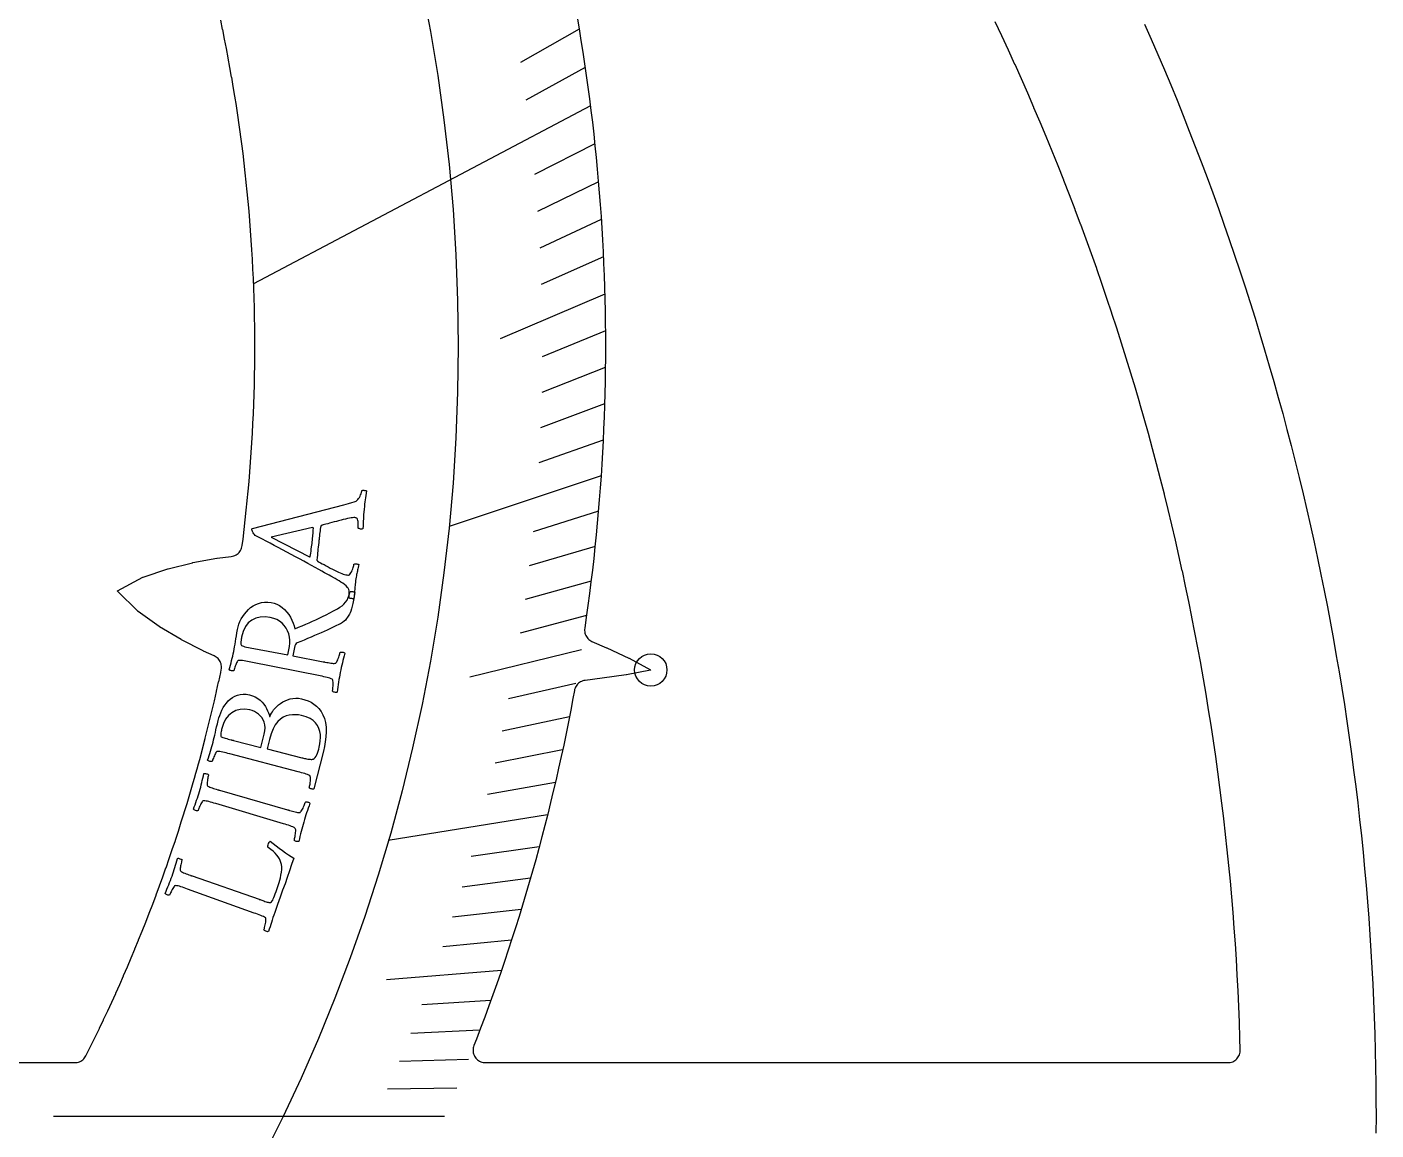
# Model space of a CAD drawing. Header units: millimetres. Extents: x -54 to 54, y -54 to 54.
# Drawn here: x 26.99 to 54, y -0.27 to 21.83 of the extents above; entities that cross this region are included whole.
import ezdxf

# ---------------------------------------------------------------- set-up
doc = ezdxf.new("R2010")
doc.units = ezdxf.units.MM
for name, color, linetype in [('CUT_INNER', 6, 'Continuous'), ('CUT_OUTER', 1, 'Continuous'), ('ENGRAVE', 7, 'Continuous'), ('ENGRAVE_FINE', 8, 'Continuous'), ('TEXT', 5, 'Continuous')]:
    doc.layers.add(name, color=color, linetype=linetype)

msp = doc.modelspace()

# ---------------------------------------------------------------- linework, layer by layer
at = {"layer": 'CUT_INNER'}
for points in [[(22.3856, 1.08), (27.9428, 1.08), (27.9678, 1.0813), (27.9925, 1.085), (28.0167, 1.0912), (28.0402, 1.0998), (28.0628, 1.1107), (28.0841, 1.1238), (28.104, 1.1389), (28.1223, 1.156), (28.1388, 1.1748), (28.1533, 1.1952), (28.1657, 1.2169), (28.1801, 1.2453), (28.1808, 1.2467), (28.2666, 1.4185), (28.2673, 1.4199), (28.3521, 1.5922), (28.3528, 1.5936), (28.4365, 1.7664), (28.4371, 1.7678), (28.5198, 1.9411), (28.5204, 1.9425), (28.602, 2.1164), (28.6027, 2.1178), (28.6832, 2.2921), (28.6838, 2.2935), (28.7632, 2.4684), (28.7639, 2.4698), (28.8422, 2.6451), (28.8429, 2.6465), (28.9201, 2.8223), (28.9208, 2.8237), (28.997, 3), (28.9976, 3.0014), (29.0727, 3.1782), (29.0733, 3.1796), (29.1473, 3.3568), (29.1479, 3.3582), (29.2209, 3.5359), (29.2214, 3.5373), (29.2933, 3.7154), (29.2939, 3.7168), (29.3646, 3.8953), (29.3652, 3.8968), (29.4349, 4.0757), (29.4354, 4.0772), (29.504, 4.2566), (29.5045, 4.258), (29.572, 4.4378), (29.5725, 4.4392), (29.6389, 4.6195), (29.6394, 4.6209), (29.7047, 4.8015), (29.7052, 4.803), (29.7693, 4.984), (29.7698, 4.9854), (29.8329, 5.1669), (29.8334, 5.1683), (29.8953, 5.3501), (29.8958, 5.3516), (29.9566, 5.5337), (29.9571, 5.5352), (30.0167, 5.7177), (30.0172, 5.7192), (30.0758, 5.9021), (30.0762, 5.9035), (30.1337, 6.0868), (30.1341, 6.0883), (30.1904, 6.2719), (30.1909, 6.2733), (30.2461, 6.4573), (30.2465, 6.4588), (30.3006, 6.643), (30.301, 6.6445), (30.3539, 6.8291), (30.3543, 6.8306), (30.4061, 7.0155), (30.4065, 7.017), (30.4572, 7.2023), (30.4576, 7.2037), (30.5071, 7.3893), (30.5075, 7.3908), (30.5559, 7.5766), (30.5562, 7.5781), (30.6035, 7.7643), (30.6039, 7.7658), (30.6499, 7.9522), (30.6503, 7.9537), (30.6953, 8.1404), (30.6956, 8.1419), (30.7394, 8.3289), (30.7398, 8.3304), (30.7824, 8.5176), (30.7827, 8.5191), (30.8242, 8.7066), (30.8246, 8.7081), (30.8649, 8.8959), (30.8652, 8.8974), (30.8763, 8.9504), (30.8801, 8.9744), (30.8815, 8.9986), (30.8806, 9.0229), (30.8774, 9.047), (30.8718, 9.0706), (30.8639, 9.0936), (30.8539, 9.1157), (30.8418, 9.1368), (30.8276, 9.1565), (30.8117, 9.1748), (30.794, 9.1915), (30.7748, 9.2063), (30.7542, 9.2193), (30.7325, 9.2302), (30.5181, 9.3248), (30.5114, 9.328), (30.0773, 9.5514), (30.0703, 9.5553), (29.6419, 9.8119), (29.6338, 9.8172), (29.2125, 10.116), (29.2084, 10.1192), (29.2045, 10.1227), (28.7991, 10.5274), (28.7952, 10.5317), (28.8001, 10.5346), (29.3056, 10.8042), (29.3103, 10.8064), (29.3152, 10.8083), (29.8051, 10.9719), (29.8144, 10.9747), (30.2988, 11.0958), (30.3066, 11.0975), (30.7869, 11.1853), (30.7943, 11.1864), (31.0775, 11.2209), (31.1026, 11.2253), (31.1271, 11.2321), (31.1507, 11.2415), (31.1733, 11.2532), (31.1946, 11.2671), (31.2144, 11.2831), (31.2324, 11.3011), (31.2486, 11.3208), (31.2626, 11.342), (31.2744, 11.3646), (31.2838, 11.3882), (31.2908, 11.4126), (31.2953, 11.4377), (31.3118, 11.5681), (31.312, 11.5697), (31.3349, 11.7603), (31.3351, 11.7619), (31.3568, 11.9527), (31.357, 11.9542), (31.3776, 12.1451), (31.3778, 12.1467), (31.3972, 12.3377), (31.3973, 12.3392), (31.4155, 12.5304), (31.4157, 12.532), (31.4328, 12.7232), (31.4329, 12.7248), (31.4488, 12.9162), (31.4489, 12.9177), (31.4636, 13.1092), (31.4637, 13.1107), (31.4773, 13.3023), (31.4774, 13.3038), (31.4897, 13.4955), (31.4898, 13.497), (31.501, 13.6887), (31.5011, 13.6902), (31.5111, 13.882), (31.5112, 13.8836), (31.52, 14.0754), (31.5201, 14.0769), (31.5277, 14.2688), (31.5278, 14.2704), (31.5343, 14.4623), (31.5343, 14.4638), (31.5396, 14.6558), (31.5397, 14.6574), (31.5438, 14.8494), (31.5438, 14.8509), (31.5468, 15.0429), (31.5468, 15.0445), (31.5486, 15.2365), (31.5486, 15.238), (31.5492, 15.4301), (31.5492, 15.4316), (31.5486, 15.6237), (31.5486, 15.6252), (31.5468, 15.8172), (31.5468, 15.8188), (31.5438, 16.0108), (31.5438, 16.0123), (31.5397, 16.2043), (31.5396, 16.2059), (31.5343, 16.3978), (31.5343, 16.3994), (31.5278, 16.5913), (31.5277, 16.5928), (31.5201, 16.7847), (31.52, 16.7863), (31.5112, 16.9781), (31.5111, 16.9797), (31.5011, 17.1714), (31.501, 17.173), (31.4898, 17.3647), (31.4897, 17.3662), (31.4774, 17.5579), (31.4773, 17.5594), (31.4637, 17.751), (31.4636, 17.7525), (31.4489, 17.944), (31.4488, 17.9455), (31.4329, 18.1369), (31.4328, 18.1384), (31.4157, 18.3297), (31.4155, 18.3313), (31.3973, 18.5224), (31.3972, 18.524), (31.3778, 18.715), (31.3776, 18.7166), (31.357, 18.9075), (31.3568, 18.909), (31.3351, 19.0998), (31.3349, 19.1014), (31.312, 19.292), (31.3118, 19.2936), (31.2877, 19.4841), (31.2875, 19.4856), (31.2622, 19.676), (31.262, 19.6775), (31.2356, 19.8677), (31.2354, 19.8693), (31.2078, 20.0593), (31.2076, 20.0608), (31.1788, 20.2507), (31.1786, 20.2522), (31.1486, 20.4419), (31.1484, 20.4434), (31.1173, 20.633), (31.1171, 20.6345), (31.0848, 20.8238), (31.0845, 20.8253), (31.0511, 21.0144), (31.0509, 21.0159), (31.0163, 21.2048), (31.016, 21.2064), (30.9803, 21.395), (30.98, 21.3966), (30.9431, 21.585), (30.9428, 21.5865), (30.9048, 21.7748), (30.9044, 21.7763), (30.8652, 21.9643)], [(38.0012, 22.0254), (38.0409, 21.7922), (38.0793, 21.5586), (38.1161, 21.3249), (38.1516, 21.0909), (38.1856, 20.8567), (38.2182, 20.6223), (38.2493, 20.3877), (38.279, 20.1529), (38.3073, 19.9179), (38.3341, 19.6828), (38.3594, 19.4475), (38.3834, 19.212), (38.4058, 18.9765), (38.4269, 18.7407), (38.4465, 18.5049), (38.4646, 18.2689), (38.4813, 18.0329), (38.4965, 17.7967), (38.5103, 17.5604), (38.5227, 17.3241), (38.5336, 17.0877), (38.543, 16.8512), (38.551, 16.6147), (38.5575, 16.3781), (38.5626, 16.1415), (38.5662, 15.9049), (38.5684, 15.6683), (38.5692, 15.4316), (38.5684, 15.1949), (38.5663, 14.9583), (38.5626, 14.7217), (38.5576, 14.4851), (38.551, 14.2485), (38.543, 14.012), (38.5336, 13.7755), (38.5227, 13.5391), (38.5104, 13.3028), (38.4966, 13.0665), (38.4814, 12.8303), (38.4647, 12.5943), (38.4466, 12.3583), (38.427, 12.1225), (38.406, 11.8868), (38.3835, 11.6512), (38.3596, 11.4157), (38.3342, 11.1804), (38.3074, 10.9453), (38.2792, 10.7103), (38.2495, 10.4755), (38.2184, 10.2409), (38.1858, 10.0065), (38.1535, 9.7843), (38.1512, 9.7595), (38.1513, 9.7347), (38.1539, 9.7099), (38.159, 9.6856), (38.1664, 9.6619), (38.1761, 9.639), (38.1881, 9.6172), (38.2022, 9.5967), (38.2182, 9.5777), (38.2361, 9.5604), (38.2556, 9.545), (38.2765, 9.5315), (38.2986, 9.5203), (38.5932, 9.3881), (38.5944, 9.3876), (39.0347, 9.1844), (39.0414, 9.1811), (39.4722, 8.95), (39.4771, 8.9471), (39.472, 8.9459), (38.9923, 8.8498), (38.9849, 8.8485), (38.5046, 8.7819), (38.5033, 8.7817), (38.1618, 8.7381), (38.1379, 8.7338), (38.1145, 8.7273), (38.0919, 8.7185), (38.0702, 8.7076), (38.0497, 8.6946), (38.0305, 8.6797), (38.0129, 8.663), (37.997, 8.6447), (37.9829, 8.6249), (37.9709, 8.6039), (37.9609, 8.5817), (37.9531, 8.5587), (37.9476, 8.5351), (37.9177, 8.3719), (37.8737, 8.1394), (37.8282, 7.9071), (37.7813, 7.6752), (37.733, 7.4435), (37.6833, 7.2121), (37.6322, 6.981), (37.5796, 6.7503), (37.5256, 6.5199), (37.4703, 6.2898), (37.4135, 6.06), (37.3553, 5.8307), (37.2957, 5.6016), (37.2346, 5.373), (37.1722, 5.1447), (37.1084, 4.9168), (37.0432, 4.6893), (36.9766, 4.4622), (36.9086, 4.2355), (36.8392, 4.0093), (36.7684, 3.7835), (36.6963, 3.5581), (36.6227, 3.3331), (36.5478, 3.1086), (36.4715, 2.8846), (36.3939, 2.6611), (36.3148, 2.438), (36.2344, 2.2154), (36.1526, 1.9933), (36.0695, 1.7718), (35.985, 1.5507), (35.9344, 1.4207), (35.9267, 1.3977), (35.9213, 1.374), (35.9182, 1.35), (35.9174, 1.3257), (35.919, 1.3015), (35.9229, 1.2775), (35.9292, 1.2541), (35.9377, 1.2314), (35.9483, 1.2096), (35.961, 1.1889), (35.9757, 1.1695), (35.9921, 1.1517), (36.0102, 1.1356), (36.0298, 1.1212), (36.0507, 1.1089), (36.0727, 1.0986), (36.0956, 1.0905), (36.1191, 1.0847), (36.1431, 1.0812), (36.1674, 1.08), (51.0325, 1.08), (51.0574, 1.0812), (51.0821, 1.085), (51.1063, 1.0911), (51.1298, 1.0997), (51.1522, 1.1105), (51.1735, 1.1236), (51.1934, 1.1387), (51.2117, 1.1557), (51.2282, 1.1744), (51.2427, 1.1947), (51.2552, 1.2164), (51.2654, 1.2391), (51.2733, 1.2628), (51.2788, 1.2872), (51.2818, 1.3119), (51.2824, 1.3369), (51.2759, 1.5729), (51.2758, 1.5744), (51.2653, 1.8874), (51.2652, 1.889), (51.2527, 2.202), (51.2527, 2.2035), (51.2382, 2.5164), (51.2382, 2.5179), (51.2218, 2.8308), (51.2218, 2.8323), (51.2035, 3.145), (51.2034, 3.1465), (51.1832, 3.4591), (51.1831, 3.4606), (51.1611, 3.7731), (51.1609, 3.7746), (51.1369, 4.0869), (51.1368, 4.0885), (51.1109, 4.4006), (51.1108, 4.4022), (51.0829, 4.7142), (51.0828, 4.7157), (51.053, 5.0275), (51.0529, 5.029), (51.0212, 5.3407), (51.0211, 5.3422), (50.9875, 5.6536), (50.9873, 5.6552), (50.9519, 5.9664), (50.9517, 5.9679), (50.9143, 6.2789), (50.9141, 6.2804), (50.8748, 6.5912), (50.8746, 6.5927), (50.8334, 6.9032), (50.8332, 6.9048), (50.7901, 7.215), (50.7899, 7.2165), (50.7449, 7.5265), (50.7446, 7.528), (50.6977, 7.8377), (50.6975, 7.8393), (50.6487, 8.1487), (50.6484, 8.1502), (50.5977, 8.4593), (50.5975, 8.4608), (50.5449, 8.7696), (50.5446, 8.7711), (50.4901, 9.0796), (50.4898, 9.0811), (50.4334, 9.3892), (50.4332, 9.3907), (50.3749, 9.6985), (50.3746, 9.7), (50.3144, 10.0074), (50.3141, 10.0089), (50.2521, 10.3159), (50.2518, 10.3174), (50.1878, 10.6241), (50.1875, 10.6256), (50.1217, 10.9318), (50.1214, 10.9333), (50.0537, 11.2391), (50.0533, 11.2406), (49.9838, 11.5461), (49.9834, 11.5476), (49.912, 11.8525), (49.9116, 11.854), (49.8383, 12.1586), (49.838, 12.1601), (49.7628, 12.4641), (49.7624, 12.4656), (49.6854, 12.7692), (49.685, 12.7707), (49.6061, 13.0739), (49.6057, 13.0753), (49.5249, 13.378), (49.5245, 13.3795), (49.4419, 13.6816), (49.4415, 13.6831), (49.357, 13.9847), (49.3566, 13.9862), (49.2703, 14.2873), (49.2699, 14.2888), (49.1817, 14.5894), (49.1813, 14.5908), (49.0913, 14.8909), (49.0908, 14.8923), (48.999, 15.1918), (48.9985, 15.1933), (48.9048, 15.4922), (48.9044, 15.4936), (48.8089, 15.792), (48.8084, 15.7934), (48.711, 16.0911), (48.7106, 16.0926), (48.6114, 16.3897), (48.6109, 16.3912), (48.5099, 16.6877), (48.5094, 16.6891), (48.4066, 16.985), (48.4061, 16.9865), (48.3015, 17.2817), (48.3009, 17.2832), (48.1945, 17.5778), (48.194, 17.5792), (48.0858, 17.8732), (48.0852, 17.8746), (47.9752, 18.1679), (47.9746, 18.1693), (47.8628, 18.4619), (47.8623, 18.4633), (47.7486, 18.7552), (47.7481, 18.7567), (47.6326, 19.0479), (47.6321, 19.0493), (47.5149, 19.3398), (47.5143, 19.3412), (47.3953, 19.631), (47.3947, 19.6324), (47.274, 19.9214), (47.2734, 19.9228), (47.1508, 20.2111), (47.1502, 20.2125), (47.0259, 20.5), (47.0253, 20.5014), (46.8993, 20.7882), (46.8986, 20.7896), (46.7708, 21.0756), (46.7702, 21.077), (46.6406, 21.3621), (46.64, 21.3635), (46.5087, 21.6479), (46.508, 21.6493), (46.375, 21.9329)]]:
    msp.add_lwpolyline(points, dxfattribs=at)
at = {"layer": 'CUT_OUTER'}
msp.add_lwpolyline([(49.367, 21.8837), (49.5004, 21.5804), (49.6318, 21.2763), (49.7615, 20.9713), (49.8892, 20.6656), (50.0151, 20.3591), (50.139, 20.0518), (50.2611, 19.7438), (50.3813, 19.435), (50.4996, 19.1255), (50.616, 18.8153), (50.7305, 18.5044), (50.8431, 18.1928), (50.9538, 17.8805), (51.0625, 17.5675), (51.1694, 17.2538), (51.2743, 16.9395), (51.3773, 16.6246), (51.4783, 16.309), (51.5774, 15.9929), (51.6746, 15.6761), (51.7698, 15.3587), (51.863, 15.0408), (51.9543, 14.7223), (52.0437, 14.4032), (52.1311, 14.0836), (52.2165, 13.7635), (52.3, 13.4428), (52.3815, 13.1217), (52.461, 12.8), (52.5386, 12.4779), (52.6142, 12.1553), (52.6877, 11.8322), (52.7594, 11.5087), (52.829, 11.1848), (52.8966, 10.8604), (52.9623, 10.5356), (53.0259, 10.2105), (53.0876, 9.8849), (53.1472, 9.559), (53.2049, 9.2327), (53.2605, 8.9061), (53.3142, 8.5791), (53.3658, 8.2518), (53.4154, 7.9242), (53.463, 7.5963), (53.5086, 7.2681), (53.5522, 6.9397), (53.5938, 6.6109), (53.6334, 6.282), (53.6709, 5.9528), (53.7064, 5.6233), (53.7399, 5.2937), (53.7714, 4.9638), (53.8008, 4.6338), (53.8282, 4.3036), (53.8536, 3.9732), (53.877, 3.6427), (53.8983, 3.3121), (53.9176, 2.9813), (53.9349, 2.6504), (53.9502, 2.3194), (53.9634, 1.9884), (53.9746, 1.6572), (53.9837, 1.326), (53.9842, 1.3031), (53.9909, 0.994), (53.9959, 0.6627), (53.999, 0.3313), (54, 0), (53.999, -0.3313)], dxfattribs=at)
at = {"layer": 'ENGRAVE'}
for points in [[(38.2671, 20.2483), (31.5244, 16.6805)], [(38.4818, 12.8364), (35.4374, 11.8209)], [(37.4098, 6.0454), (34.217, 5.5295)], [(35.3478, 0), (27.518, 0)]]:
    msp.add_lwpolyline(points, dxfattribs=at)
for centre, radius in [((0, 15.4308), 35.6208), ((39.4778, 8.947), 0.324)]:
    msp.add_circle(centre, radius, dxfattribs=at)
at = {"layer": 'ENGRAVE_FINE'}
for points in [[(38.042, 21.7859), (36.87, 21.1147)], [(38.1627, 21.0153), (36.9781, 20.363)], [(38.3555, 19.4851), (37.1466, 18.8709)], [(38.4281, 18.7261), (37.2077, 18.1313)], [(38.4854, 17.9715), (37.2537, 17.3964)], [(38.5276, 17.2217), (37.2851, 16.6663)], [(38.555, 16.4769), (36.4628, 15.5828)], [(38.5679, 15.7374), (37.305, 15.222)], [(38.5668, 15.0033), (37.2941, 14.5083)], [(38.5518, 14.275), (37.2699, 13.8004)], [(38.5234, 13.5527), (37.2326, 13.0985)], [(38.4273, 12.1265), (37.1199, 11.7139)], [(38.3604, 11.423), (37.0452, 11.0314)], [(38.2811, 10.7262), (36.9587, 10.3557)], [(38.19, 10.0362), (36.8607, 9.6869)], [(38.0873, 9.3531), (35.8561, 8.8052)], [(37.9732, 8.677), (36.6313, 8.3704)], [(37.8482, 8.0081), (36.5006, 7.723)], [(37.7124, 7.3465), (36.3596, 7.083)], [(37.5662, 6.6922), (36.2085, 6.4504)], [(37.2436, 5.4061), (35.8775, 5.2078)], [(37.0678, 4.7744), (35.6981, 4.598)], [(36.8827, 4.1504), (35.5098, 3.9959)], [(36.6885, 3.5341), (35.3129, 3.4015)], [(36.4856, 2.9255), (34.1837, 2.7409)], [(36.2741, 2.3247), (34.8942, 2.2362)], [(36.0543, 1.7317), (34.673, 1.6654)], [(35.8265, 1.1466), (34.4441, 1.1024)], [(35.591, 0.5694), (34.2079, 0.5472)]]:
    msp.add_lwpolyline(points, dxfattribs=at)
at = {"layer": 'TEXT'}
for points in [[(33.1168, 10.8009), (33.1119, 10.8036), (33.0973, 10.8118), (33.073, 10.8254), (33.0389, 10.8444), (32.9964, 10.868), (32.9469, 10.8954), (32.8904, 10.9263), (32.8269, 10.961), (32.7579, 10.9985), (32.6852, 11.0384), (32.6087, 11.0806), (32.5284, 11.125), (32.4456, 11.1706), (32.3614, 11.2164), (32.276, 11.2624), (32.1893, 11.3086), (32.1027, 11.3543), (32.018, 11.399), (31.935, 11.4427), (31.8538, 11.4854), (31.7758, 11.5262), (31.7026, 11.5645), (31.6342, 11.6002), (31.5707, 11.6333), (31.5578, 11.6433), (31.5445, 11.6573), (31.5308, 11.6751), (31.5167, 11.6969), (31.5043, 11.7191), (31.4959, 11.7381), (31.4913, 11.754), (31.4907, 11.7668), (31.4911, 11.7697), (31.4917, 11.772), (31.4925, 11.7736), (31.4933, 11.7747), (31.4944, 11.7756), (31.4958, 11.7772), (31.4974, 11.7794), (31.4993, 11.7821), (33.3321, 12.2546), (33.4223, 12.2798), (33.4898, 12.2991), (33.5345, 12.3124), (33.5565, 12.3196), (33.5755, 12.3286), (33.5935, 12.3417), (33.6107, 12.3591), (33.6269, 12.3806), (33.6418, 12.4044), (33.6547, 12.4283), (33.6657, 12.4525), (33.6747, 12.4768), (33.6819, 12.499), (33.6872, 12.5168), (33.6906, 12.5303), (33.6921, 12.5394), (33.7022, 12.5444), (33.7145, 12.547), (33.7289, 12.5473), (33.7454, 12.5452), (33.7613, 12.5421), (33.7735, 12.5393), (33.7821, 12.5369), (33.7871, 12.5347), (33.7797, 12.4863), (33.7725, 12.4404), (33.7658, 12.3971), (33.7595, 12.3564), (33.7534, 12.3151), (33.7476, 12.2698), (33.742, 12.2205), (33.7366, 12.1674), (33.7314, 12.1113), (33.7273, 12.0601), (33.7243, 12.0138), (33.7223, 11.9723), (33.7207, 11.9308), (33.7187, 11.8844), (33.7163, 11.833), (33.7136, 11.7766), (33.7049, 11.7715), (33.6939, 11.7687), (33.6806, 11.7681), (33.665, 11.7697), (33.6496, 11.773), (33.6368, 11.7775), (33.6268, 11.7833), (33.6194, 11.7902), (33.6206, 11.8079), (33.6207, 11.83), (33.6198, 11.8566), (33.6178, 11.8876), (33.6146, 11.9183), (33.6096, 11.944), (33.6031, 11.9646), (33.595, 11.9802), (33.5876, 11.987), (33.5775, 11.9924), (33.5647, 11.9963), (33.5491, 11.9987), (33.5311, 11.9992), (33.5076, 11.9974), (33.4785, 11.9933), (33.4438, 11.9871), (33.4051, 11.9791), (33.3639, 11.9699), (33.3202, 11.9595), (33.2741, 11.9479), (33.227, 11.9357), (33.1806, 11.9234), (33.1348, 11.9112), (33.0896, 11.8989), (33.0467, 11.8871), (33.0078, 11.8765), (32.9728, 11.867), (32.9418, 11.8585), (32.9163, 11.8516), (32.8982, 11.8467), (32.8873, 11.8437), (32.8837, 11.8427), (32.8832, 11.8424), (32.8818, 11.8412), (32.8794, 11.8394), (32.8762, 11.8368), (32.8729, 11.8337), (32.8704, 11.8306), (32.8687, 11.8274), (32.8679, 11.8241), (32.8635, 11.7976), (32.8592, 11.7682), (32.8549, 11.7357), (32.8507, 11.7003), (32.8466, 11.6641), (32.8425, 11.6291), (32.8386, 11.5953), (32.8348, 11.5628), (32.8338, 11.5545), (32.8328, 11.5461), (32.8318, 11.5377), (32.8308, 11.5293), (32.8299, 11.5211), (32.8289, 11.5134), (32.8281, 11.5061), (32.8272, 11.4992), (32.8215, 11.4508), (32.8164, 11.4061), (32.8119, 11.3652), (32.808, 11.3281), (32.8044, 11.2902), (32.8008, 11.2473), (32.7971, 11.1993), (32.7933, 11.1461), (32.7934, 11.1442), (32.794, 11.1418), (32.7953, 11.1389), (32.7971, 11.1354), (32.7989, 11.1322), (32.8002, 11.1299), (32.801, 11.1285), (32.8012, 11.1281), (32.8052, 11.126), (32.8172, 11.1196), (32.8373, 11.109), (32.8653, 11.0941), (32.8988, 11.0762), (32.9353, 11.0566), (32.9747, 11.0353), (33.0172, 11.0123), (33.0604, 10.989), (33.1023, 10.9669), (33.1429, 10.946), (33.1821, 10.9264), (33.2206, 10.907), (33.2561, 10.8908), (33.2886, 10.8778), (33.3181, 10.8681), (33.3448, 10.8606), (33.3686, 10.8547), (33.3896, 10.8501), (33.4078, 10.8471), (33.4259, 10.848), (33.4429, 10.8558), (33.4589, 10.8704), (33.474, 10.892), (33.4876, 10.9173), (33.4993, 10.9434), (33.5092, 10.9702), (33.5172, 10.9976), (33.5235, 11.0228), (33.5283, 11.0427), (33.5315, 11.0574), (33.5332, 11.0669), (33.5387, 11.0694), (33.5478, 11.0711), (33.5605, 11.0718), (33.5766, 11.0717), (33.5933, 11.0706), (33.6075, 11.0686), (33.6192, 11.0655), (33.6284, 11.0615), (33.6226, 11.0303), (33.6171, 11.0014), (33.6119, 10.9749), (33.607, 10.9508), (33.6022, 10.9279), (33.5974, 10.9049), (33.5926, 10.882), (33.5877, 10.8591), (33.5829, 10.8343), (33.5779, 10.8059), (33.5728, 10.7737), (33.5676, 10.7379), (33.5627, 10.7016), (33.5587, 10.6683), (33.5554, 10.638), (33.553, 10.6106), (33.551, 10.5847), (33.5489, 10.5587), (33.5469, 10.5328), (33.5448, 10.5069), (33.5424, 10.4792), (33.5396, 10.4481), (33.5361, 10.4137), (33.5321, 10.3757), (33.5266, 10.3735), (33.5175, 10.3727), (33.505, 10.3733), (33.4891, 10.3752), (33.4727, 10.3781), (33.4587, 10.3816), (33.4472, 10.3855), (33.4381, 10.3899), (33.4399, 10.4081), (33.4405, 10.4319), (33.4401, 10.4613), (33.4385, 10.4963), (33.4347, 10.5312), (33.4277, 10.5602), (33.4175, 10.5834), (33.404, 10.6007), (33.3747, 10.63), (33.3431, 10.6577), (33.3094, 10.6837), (33.2735, 10.7079), (33.236, 10.7313), (33.1974, 10.7546), (33.1576, 10.7778), (33.1168, 10.8009)], [(31.8754, 11.6066), (32.6411, 11.2135), (32.6415, 11.2135), (32.6428, 11.2137), (32.645, 11.2139), (32.648, 11.2143), (32.6511, 11.2148), (32.6533, 11.2157), (32.6548, 11.2169), (32.6554, 11.2184), (32.6613, 11.2514), (32.6673, 11.2876), (32.6734, 11.327), (32.6797, 11.3695), (32.6856, 11.4115), (32.6907, 11.449), (32.6951, 11.4823), (32.6987, 11.5112), (32.7029, 11.5486), (32.7065, 11.5843), (32.7094, 11.6181), (32.7116, 11.6501), (32.7136, 11.682), (32.7157, 11.7152), (32.7179, 11.75), (32.7202, 11.7862), (32.72, 11.7893), (32.7187, 11.7918), (32.7163, 11.7939), (32.7127, 11.7955), (32.7091, 11.7966), (32.7065, 11.7974), (32.705, 11.7979), (32.7045, 11.7981)], [(31.2018, 9.7579), (31.2137, 9.8105), (31.2302, 9.863), (31.2514, 9.9156), (31.2773, 9.9683), (31.3073, 10.0195), (31.341, 10.0679), (31.3785, 10.1136), (31.4198, 10.1564), (31.4647, 10.1952), (31.5132, 10.2287), (31.5653, 10.2571), (31.621, 10.2801), (31.6801, 10.2966), (31.7425, 10.3052), (31.8081, 10.3059), (31.8769, 10.2986), (31.9345, 10.2852), (31.99, 10.264), (32.0434, 10.2349), (32.0946, 10.1979), (32.1426, 10.1549), (32.1865, 10.1079), (32.2262, 10.0567), (32.2617, 10.0015), (32.2921, 9.9441), (32.3163, 9.8866), (32.3344, 9.829), (32.3463, 9.7714), (32.4242, 9.8016), (32.499, 9.8318), (32.5707, 9.8618), (32.6393, 9.8917), (32.7063, 9.9219), (32.7733, 9.9532), (32.8401, 9.9856), (32.9068, 10.0189), (32.9753, 10.0539), (33.0472, 10.0911), (33.1227, 10.1305), (33.2017, 10.1722), (33.2514, 10.2016), (33.2955, 10.2335), (33.334, 10.2679), (33.3667, 10.3048), (33.3948, 10.3466), (33.4192, 10.3958), (33.4399, 10.4524), (33.4569, 10.5163), (33.4659, 10.5206), (33.4775, 10.522), (33.4916, 10.5203), (33.5083, 10.5157), (33.5244, 10.5101), (33.5368, 10.5054), (33.5455, 10.5017), (33.5505, 10.499), (33.5379, 10.4188), (33.5246, 10.3458), (33.5108, 10.2802), (33.4966, 10.2218), (33.4823, 10.171), (33.4685, 10.1277), (33.4552, 10.0921), (33.4424, 10.064), (33.4317, 10.0465), (33.4186, 10.0258), (33.403, 10.0021), (33.385, 9.9753), (33.3629, 9.9476), (33.3353, 9.9214), (33.302, 9.8965), (33.2631, 9.8731), (33.2445, 9.8636), (33.2189, 9.8509), (33.1863, 9.835), (33.1467, 9.816), (33.1013, 9.7946), (33.0513, 9.7714), (32.9966, 9.7465), (32.9373, 9.7199), (32.8746, 9.6921), (32.8098, 9.6635), (32.7428, 9.6341), (32.6737, 9.604), (32.604, 9.5739), (32.535, 9.5447), (32.4667, 9.5164), (32.3992, 9.489), (32.3787, 9.4761), (32.3622, 9.4565), (32.3495, 9.4302), (32.3408, 9.3972), (32.3089, 9.2289), (32.9161, 9.1124), (32.9211, 9.1114), (32.9261, 9.1104), (32.9311, 9.1095), (32.9361, 9.1085), (32.9411, 9.1076), (32.9461, 9.1066), (32.9511, 9.1056), (32.9561, 9.1047), (32.9871, 9.0988), (33.0166, 9.0935), (33.0448, 9.0886), (33.0715, 9.0843), (33.0965, 9.0809), (33.1194, 9.079), (33.1401, 9.0787), (33.1588, 9.0798), (33.1681, 9.0842), (33.1779, 9.0937), (33.1883, 9.1084), (33.1992, 9.1283), (33.2099, 9.1513), (33.2198, 9.1753), (33.2287, 9.2004), (33.2367, 9.2266), (33.2436, 9.2512), (33.249, 9.2717), (33.253, 9.2881), (33.2556, 9.3003), (33.2644, 9.3034), (33.2754, 9.305), (33.2888, 9.3051), (33.3045, 9.3036), (33.32, 9.3006), (33.3326, 9.2962), (33.3423, 9.2904), (33.3491, 9.2831), (33.3365, 9.2331), (33.3243, 9.1842), (33.3124, 9.1364), (33.3008, 9.0896), (33.2896, 9.043), (33.2788, 8.9956), (33.2685, 8.9475), (33.2586, 8.8986), (33.2495, 8.8508), (33.2409, 8.8025), (33.2328, 8.7536), (33.2251, 8.7041), (33.2176, 8.6542), (33.2102, 8.6038), (33.2029, 8.553), (33.1956, 8.5017), (33.1865, 8.4975), (33.1753, 8.4958), (33.1619, 8.4965), (33.1465, 8.4996), (33.1315, 8.5042), (33.1191, 8.5093), (33.1094, 8.5149), (33.1025, 8.5211), (33.1047, 8.5334), (33.1072, 8.5501), (33.1099, 8.5711), (33.1129, 8.5965), (33.1154, 8.6239), (33.1167, 8.6508), (33.1168, 8.6773), (33.1157, 8.7034), (33.1133, 8.7265), (33.1092, 8.7439), (33.1036, 8.7557), (33.0964, 8.7619), (33.0761, 8.7722), (33.0527, 8.7816), (33.0261, 8.7902), (32.9962, 8.7978), (32.9641, 8.805), (32.9307, 8.8123), (32.896, 8.8196), (32.86, 8.8269), (31.4707, 9.1028), (31.4345, 9.11), (31.3994, 9.1167), (31.3653, 9.1231), (31.3321, 9.129), (31.3009, 9.1337), (31.2726, 9.1364), (31.247, 9.1371), (31.2244, 9.1358), (31.2141, 9.1334), (31.2041, 9.1253), (31.1941, 9.1117), (31.1844, 9.0924), (31.175, 9.0701), (31.1661, 9.0473), (31.1577, 9.0239), (31.1499, 9), (31.143, 8.9777), (31.1375, 8.9591), (31.1334, 8.9441), (31.1307, 8.9327), (31.1219, 8.9301), (31.1108, 8.929), (31.0975, 8.9294), (31.0818, 8.9313), (31.0665, 8.9346), (31.054, 8.9392), (31.0443, 8.9451), (31.0376, 8.9522), (31.0492, 8.999), (31.0608, 9.0453), (31.0724, 9.0909), (31.084, 9.136), (31.0953, 9.1807), (31.1059, 9.2253), (31.1157, 9.2699), (31.1248, 9.3144), (31.1338, 9.3614), (31.1427, 9.4103), (31.1514, 9.4611), (31.1599, 9.5138), (31.1689, 9.5692), (31.1789, 9.6284), (31.1899, 9.6913), (31.2018, 9.7579)], [(31.858, 9.9975), (31.7544, 10.0079), (31.6581, 10.0029), (31.5691, 9.9824), (31.4872, 9.9465), (31.4159, 9.8923), (31.3583, 9.8167), (31.3142, 9.7196), (31.2835, 9.6011), (31.2806, 9.5848), (31.2775, 9.5646), (31.2741, 9.5406), (31.2703, 9.5126), (31.2682, 9.4857), (31.2698, 9.4644), (31.275, 9.4488), (31.2839, 9.4389), (31.3005, 9.4298), (31.3225, 9.4212), (31.35, 9.4129), (31.3829, 9.405), (31.4188, 9.3974), (31.4548, 9.3899), (31.4912, 9.3827), (31.5277, 9.3755), (32.2089, 9.2481), (32.2412, 9.4192), (32.249, 9.4817), (32.2492, 9.5441), (32.2416, 9.6064), (32.2263, 9.6685), (32.2038, 9.7284), (32.1744, 9.7841), (32.1381, 9.8356), (32.095, 9.8828), (32.0453, 9.9239), (31.9892, 9.9566), (31.9268, 9.9811), (31.858, 9.9975)], [(30.8145, 7.9338), (30.8287, 7.9858), (30.8461, 8.0378), (30.8667, 8.0899), (30.8906, 8.1421), (30.9175, 8.1928), (30.9476, 8.2403), (30.9807, 8.2847), (31.017, 8.3259), (31.0567, 8.3629), (31.1001, 8.3945), (31.1473, 8.4208), (31.1982, 8.4418), (31.2531, 8.4559), (31.3123, 8.4615), (31.3756, 8.4588), (31.4431, 8.4476), (31.5022, 8.4308), (31.5569, 8.4075), (31.607, 8.3778), (31.6527, 8.3417), (31.6935, 8.3015), (31.7292, 8.2599), (31.7597, 8.2168), (31.785, 8.1722), (31.8055, 8.1287), (31.8217, 8.089), (31.8334, 8.053), (31.8407, 8.0208), (31.8432, 8.0164), (31.8462, 8.0144), (31.8498, 8.0148), (31.854, 8.0177), (31.8648, 8.0473), (31.8802, 8.0785), (31.9004, 8.1111), (31.9252, 8.1453), (31.9543, 8.1797), (31.9872, 8.2131), (32.024, 8.2455), (32.0646, 8.2769), (32.1085, 8.3057), (32.1552, 8.3303), (32.2046, 8.3508), (32.2567, 8.367), (32.311, 8.3778), (32.3669, 8.3819), (32.4243, 8.3791), (32.4832, 8.3696), (32.551, 8.3517), (32.615, 8.3283), (32.6752, 8.2993), (32.7316, 8.2648), (32.7837, 8.2232), (32.8314, 8.1731), (32.8745, 8.1144), (32.9129, 8.0471), (32.9431, 7.9736), (32.9637, 7.8924), (32.9747, 7.8035), (32.9761, 7.7069), (32.9703, 7.6072), (32.9601, 7.5089), (32.9453, 7.4121), (32.926, 7.3168), (32.7309, 6.5626), (32.7216, 6.5589), (32.7103, 6.5579), (32.697, 6.5593), (32.6819, 6.5633), (32.6671, 6.5688), (32.655, 6.5746), (32.6457, 6.5809), (32.6391, 6.5875), (32.6421, 6.5996), (32.6456, 6.6161), (32.6495, 6.6369), (32.654, 6.6621), (32.6581, 6.6893), (32.661, 6.7161), (32.6626, 6.7425), (32.6631, 6.7686), (32.662, 6.7918), (32.6589, 6.8094), (32.654, 6.8215), (32.6472, 6.8281), (32.6276, 6.8396), (32.6048, 6.8504), (32.5786, 6.8605), (32.5493, 6.8699), (32.5177, 6.879), (32.4847, 6.8882), (32.4505, 6.8975), (32.415, 6.907), (31.0452, 7.2672), (31.0095, 7.2765), (30.9748, 7.2853), (30.9411, 7.2936), (30.9084, 7.3015), (30.8775, 7.308), (30.8494, 7.3124), (30.8239, 7.3146), (30.8012, 7.3145), (30.7908, 7.3128), (30.7803, 7.3053), (30.7696, 7.2923), (30.7588, 7.2736), (30.748, 7.2518), (30.7377, 7.2292), (30.7279, 7.2059), (30.7185, 7.1819), (30.7101, 7.1593), (30.7034, 7.1405), (30.6983, 7.1255), (30.6949, 7.1142), (30.686, 7.1121), (30.6749, 7.1117), (30.6616, 7.1129), (30.6461, 7.1157), (30.6309, 7.1199), (30.6187, 7.1252), (30.6095, 7.1316), (30.6031, 7.1391), (30.6175, 7.1853), (30.6319, 7.2311), (30.6463, 7.2765), (30.6607, 7.3214), (30.6748, 7.3661), (30.6881, 7.4105), (30.7006, 7.4547), (30.7123, 7.4987), (30.724, 7.545), (30.7357, 7.593), (30.7472, 7.6427), (30.7586, 7.6941), (30.7707, 7.7483), (30.784, 7.8063), (30.7986, 7.8681), (30.8145, 7.9338)], [(31.6713, 7.3958), (31.7366, 7.658), (31.7497, 7.7267), (31.7539, 7.7902), (31.7493, 7.8485), (31.736, 7.9016), (31.7155, 7.9495), (31.6898, 7.9924), (31.6586, 8.0303), (31.6222, 8.0631), (31.5821, 8.0911), (31.5403, 8.114), (31.4966, 8.1321), (31.4512, 8.1453), (31.3478, 8.1605), (31.2528, 8.1563), (31.1661, 8.133), (31.0878, 8.0905), (31.0196, 8.0317), (30.9634, 7.9591), (30.9192, 7.8727), (30.8867, 7.7725), (30.883, 7.7563), (30.8787, 7.7364), (30.8738, 7.7126), (30.8684, 7.6849), (30.8647, 7.6581), (30.865, 7.6368), (30.8694, 7.6209), (30.8777, 7.6105), (30.8916, 7.6025), (30.9095, 7.5945), (30.9314, 7.5865), (30.9572, 7.5786), (30.9854, 7.5707), (31.0145, 7.5628), (31.0445, 7.5549), (31.0753, 7.547), (31.0817, 7.5453), (31.0877, 7.5438), (31.0932, 7.5424), (31.0984, 7.5411), (31.1033, 7.5399), (31.1082, 7.5386), (31.1132, 7.5374), (31.1181, 7.5361)], [(31.7931, 7.3649), (32.4911, 7.1878), (32.5042, 7.1846), (32.5204, 7.1808), (32.5398, 7.1764), (32.5623, 7.1715), (32.5861, 7.1667), (32.6095, 7.1626), (32.6325, 7.1593), (32.6549, 7.1569), (32.6754, 7.1554), (32.6922, 7.1554), (32.7055, 7.1567), (32.7152, 7.1594), (32.7381, 7.175), (32.7583, 7.1951), (32.7757, 7.2198), (32.7902, 7.249), (32.803, 7.2821), (32.8154, 7.3187), (32.8272, 7.3588), (32.8386, 7.4023), (32.8513, 7.4646), (32.8593, 7.5273), (32.8624, 7.5906), (32.8607, 7.6542), (32.8518, 7.7166), (32.8331, 7.7761), (32.8047, 7.8327), (32.7667, 7.8864), (32.7169, 7.9347), (32.6534, 7.9756), (32.5762, 8.009), (32.4853, 8.0349), (32.4239, 8.0459), (32.3622, 8.0508), (32.3003, 8.0497), (32.238, 8.0427), (32.1768, 8.0271), (32.1179, 7.9999), (32.0613, 7.9614), (32.007, 7.9114), (31.9568, 7.8475), (31.9125, 7.7671), (31.874, 7.6701), (31.8411, 7.5565)], [(30.4405, 6.5121), (30.4533, 6.557), (30.4652, 6.6015), (30.4763, 6.6456), (30.4865, 6.6893), (30.4966, 6.7332), (30.507, 6.7781), (30.5179, 6.824), (30.5291, 6.8707), (30.5384, 6.8739), (30.5496, 6.8746), (30.5628, 6.8729), (30.578, 6.8688), (30.5928, 6.8633), (30.6048, 6.8575), (30.6141, 6.8514), (30.6207, 6.845), (30.6179, 6.8336), (30.6145, 6.8181), (30.6106, 6.7985), (30.6063, 6.7749), (30.6021, 6.7495), (30.5987, 6.7247), (30.5961, 6.7005), (30.5943, 6.677), (30.5942, 6.6559), (30.5967, 6.6391), (30.6017, 6.6267), (30.6093, 6.6185), (30.6257, 6.6093), (30.6447, 6.6003), (30.6665, 6.5916), (30.691, 6.5831), (30.7176, 6.5748), (30.7454, 6.5662), (30.7745, 6.5575), (30.8048, 6.5486), (30.8097, 6.5472), (30.8146, 6.5458), (30.8195, 6.5444), (30.8244, 6.543), (30.8293, 6.5416), (30.8342, 6.5402), (30.8391, 6.5388), (30.844, 6.5373), (32.205, 6.1449), (32.2099, 6.1435), (32.2148, 6.1421), (32.2197, 6.1407), (32.2246, 6.1393), (32.2295, 6.1379), (32.2344, 6.1364), (32.2393, 6.135), (32.2442, 6.1336), (32.2745, 6.125), (32.3034, 6.117), (32.331, 6.1096), (32.3572, 6.1028), (32.3818, 6.0972), (32.4044, 6.0932), (32.4251, 6.091), (32.4438, 6.0904), (32.4534, 6.0939), (32.4641, 6.1025), (32.4757, 6.1162), (32.4884, 6.135), (32.5012, 6.1569), (32.5132, 6.18), (32.5243, 6.2042), (32.5347, 6.2295), (32.5438, 6.2534), (32.551, 6.2733), (32.5565, 6.2892), (32.5602, 6.3012), (32.5692, 6.3035), (32.5804, 6.3041), (32.5938, 6.3029), (32.6093, 6.3), (32.6244, 6.2957), (32.6365, 6.2902), (32.6456, 6.2834), (32.6518, 6.2755), (32.6347, 6.2269), (32.6181, 6.1794), (32.6018, 6.1328), (32.5861, 6.0873), (32.5707, 6.0418), (32.5557, 5.9956), (32.541, 5.9486), (32.5267, 5.9009), (32.5133, 5.8541), (32.5003, 5.8067), (32.4877, 5.7588), (32.4756, 5.7103), (32.4636, 5.6613), (32.4517, 5.6118), (32.4398, 5.5618), (32.4278, 5.5114), (32.4184, 5.508), (32.407, 5.5073), (32.3938, 5.5092), (32.3788, 5.5137), (32.3642, 5.5196), (32.3523, 5.5259), (32.3432, 5.5324), (32.3369, 5.5392), (32.3402, 5.5512), (32.3442, 5.5676), (32.3489, 5.5883), (32.3541, 5.6133), (32.3591, 5.6403), (32.3628, 5.667), (32.3654, 5.6934), (32.3666, 5.7195), (32.3663, 5.7427), (32.3638, 5.7604), (32.3593, 5.7727), (32.3527, 5.7795), (32.3335, 5.7916), (32.311, 5.8031), (32.2852, 5.8141), (32.2562, 5.8244), (32.2249, 5.8345), (32.1923, 5.8448), (32.1584, 5.8552), (32.1232, 5.8658), (30.7657, 6.27), (30.7303, 6.2804), (30.6959, 6.2903), (30.6625, 6.2997), (30.6301, 6.3087), (30.5994, 6.3162), (30.5714, 6.3215), (30.5461, 6.3245), (30.5234, 6.3252), (30.513, 6.3237), (30.5022, 6.3167), (30.4911, 6.304), (30.4796, 6.2857), (30.4682, 6.2642), (30.4572, 6.242), (30.4466, 6.219), (30.4364, 6.1952), (30.4273, 6.173), (30.42, 6.1544), (30.4144, 6.1396), (30.4107, 6.1284), (30.4017, 6.1266), (30.3906, 6.1265), (30.3773, 6.1281), (30.3619, 6.1315), (30.3469, 6.1361), (30.3349, 6.1418), (30.3258, 6.1485), (30.3197, 6.1562), (30.3356, 6.2019), (30.3514, 6.2472), (30.3673, 6.2921), (30.3832, 6.3366), (30.3987, 6.3807), (30.4134, 6.4247), (30.4273, 6.4685), (30.4405, 6.5121)], [(31.6331, 4.352), (31.6367, 4.3508), (31.6411, 4.3492), (31.6463, 4.3474), (31.6523, 4.3453), (31.6678, 4.3399), (31.6856, 4.3336), (31.7055, 4.3267), (31.7276, 4.3189), (31.7504, 4.3111), (31.7724, 4.3041), (31.7935, 4.2979), (31.8137, 4.2924), (31.8317, 4.2884), (31.8459, 4.2866), (31.8564, 4.287), (31.8632, 4.2897), (31.8793, 4.3033), (31.8938, 4.3196), (31.9068, 4.3385), (31.9182, 4.36), (31.9297, 4.3862), (31.9428, 4.4194), (31.9576, 4.4596), (31.9741, 4.5067), (32.035, 4.6864), (32.0493, 4.7338), (32.0618, 4.7843), (32.0723, 4.8379), (32.0808, 4.8947), (32.0859, 4.9507), (32.086, 5.0022), (32.0813, 5.0491), (32.0716, 5.0915), (32.0579, 5.1278), (32.0398, 5.1644), (32.0172, 5.2013), (31.9903, 5.2383), (31.9576, 5.2758), (31.918, 5.3138), (31.8715, 5.3524), (31.8179, 5.3916), (31.8111, 5.3995), (31.808, 5.4108), (31.8085, 5.4253), (31.8128, 5.4432), (31.8224, 5.4696), (31.8329, 5.4904), (31.8443, 5.5055), (31.8566, 5.5151), (31.9153, 5.4713), (31.9755, 5.4257), (32.0374, 5.3784), (32.101, 5.3293), (32.1635, 5.2824), (32.2222, 5.2419), (32.277, 5.2076), (32.3281, 5.1798), (32.2861, 5.0498), (32.243, 4.9207), (32.1987, 4.7924), (32.1532, 4.6651), (32.1058, 4.534), (32.056, 4.3946), (32.0034, 4.2471), (31.9481, 4.0913), (31.9292, 4.0372), (31.9118, 3.9858), (31.896, 3.937), (31.8817, 3.8908), (31.8677, 3.8457), (31.8527, 3.8), (31.8368, 3.7538), (31.82, 3.707), (31.8103, 3.7042), (31.799, 3.7041), (31.7859, 3.7067), (31.7712, 3.7121), (31.7569, 3.7188), (31.7454, 3.7257), (31.7367, 3.7327), (31.7307, 3.7399), (31.7347, 3.7517), (31.7397, 3.7678), (31.7454, 3.7882), (31.7521, 3.8129), (31.7586, 3.8396), (31.7638, 3.866), (31.7678, 3.8922), (31.7706, 3.9182), (31.7715, 3.9414), (31.77, 3.9592), (31.7662, 3.9717), (31.76, 3.9789), (31.7415, 3.9921), (31.7197, 4.0048), (31.6946, 4.0172), (31.6662, 4.0291), (31.6355, 4.041), (31.6035, 4.0531), (31.5702, 4.0654), (31.5357, 4.0779), (30.203, 4.5577), (30.1683, 4.5701), (30.1345, 4.5819), (30.1017, 4.5932), (30.0698, 4.6039), (30.0396, 4.6132), (30.012, 4.62), (29.9868, 4.6244), (29.9642, 4.6264), (29.9537, 4.6255), (29.9426, 4.6191), (29.9308, 4.607), (29.9183, 4.5894), (29.9057, 4.5686), (29.8934, 4.547), (29.8815, 4.5247), (29.87, 4.5015), (29.8597, 4.4798), (29.8514, 4.4617), (29.845, 4.4472), (29.8406, 4.4362), (29.8316, 4.4349), (29.8204, 4.4355), (29.8073, 4.4378), (29.7921, 4.442), (29.7774, 4.4476), (29.7657, 4.4539), (29.757, 4.4611), (29.7514, 4.4691), (29.7698, 4.5139), (29.7881, 4.5582), (29.8065, 4.6022), (29.8249, 4.6456), (29.8428, 4.6889), (29.86, 4.732), (29.8764, 4.7749), (29.8919, 4.8177), (29.9072, 4.8618), (29.9216, 4.9055), (29.9352, 4.9489), (29.9478, 4.992), (29.9603, 5.0353), (29.9733, 5.0796), (29.9867, 5.1247), (30.0006, 5.1707), (30.01, 5.1734), (30.0213, 5.1735), (30.0343, 5.1711), (30.0492, 5.1661), (30.0637, 5.1598), (30.0754, 5.1533), (30.0844, 5.1467), (30.0906, 5.14), (30.0871, 5.1287), (30.0828, 5.1134), (30.0779, 5.0941), (30.0722, 5.0707), (30.0666, 5.0456), (30.0618, 5.0211), (30.0578, 4.9971), (30.0548, 4.9736), (30.0535, 4.9526), (30.055, 4.9357), (30.0594, 4.923), (30.0665, 4.9145), (30.0823, 4.9043), (30.1008, 4.8943), (30.1221, 4.8843), (30.1461, 4.8745), (30.1721, 4.8647), (30.1994, 4.8546), (30.2279, 4.8443), (30.2578, 4.8337), (30.2626, 4.832), (30.2674, 4.8303), (30.2722, 4.8286), (30.277, 4.827), (30.2818, 4.8253), (30.2866, 4.8236), (30.2914, 4.8219), (30.2962, 4.8202)]]:
    msp.add_lwpolyline(points, close=True, dxfattribs=at)

doc.saveas('drawing.dxf')
